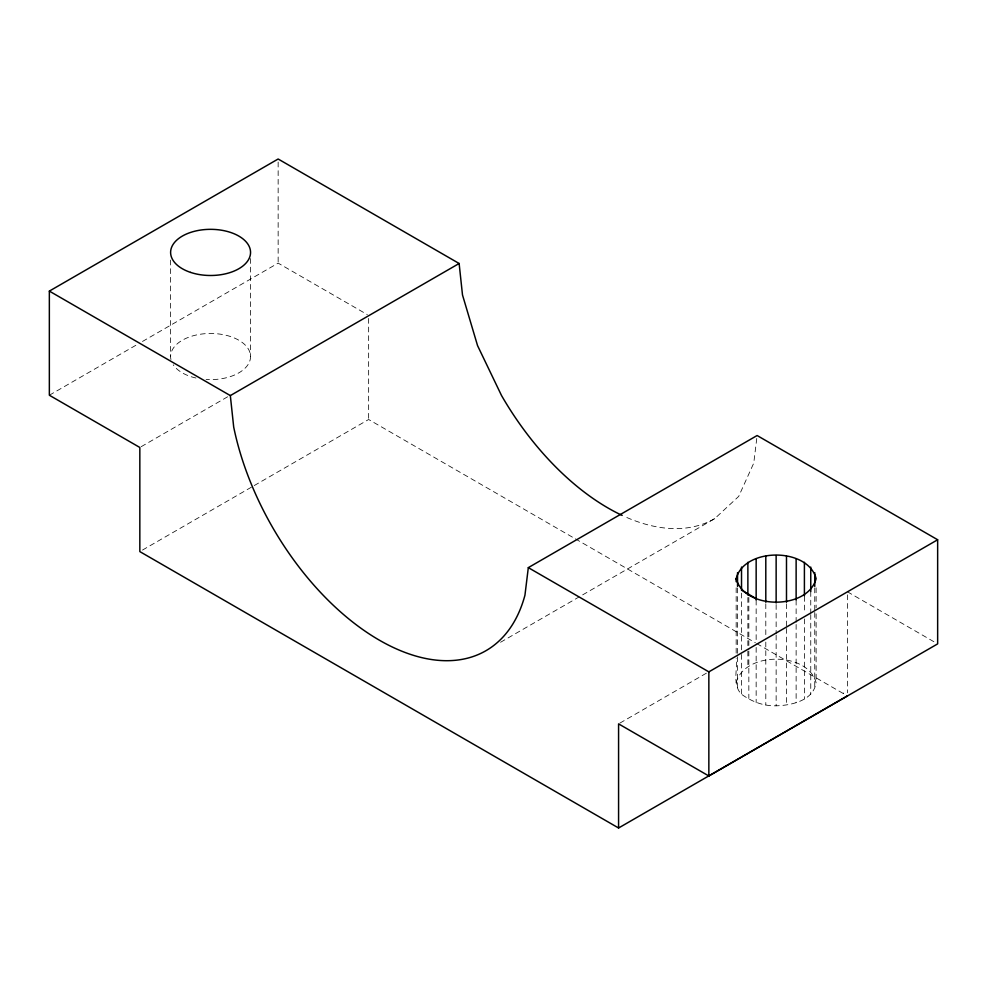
<?xml version="1.0" encoding="UTF-8"?>
<svg xmlns="http://www.w3.org/2000/svg" width="987" height="987" viewBox="0 0 987 987"><rect width="100%" height="100%" fill="white"/><g stroke="black" fill="none" stroke-linecap="round" stroke-linejoin="round"><path stroke-width="0.74" stroke-dasharray="4.93 3.7" d="M756.77 438.438L753.76 463.1L738.695 496.399L714.736 518.619L580.381 596.185M736.166 682.733C744.26 651.334 808.032 651.334 816.113 682.733C813.362 700.684 791.438 705.409 776.14 705.816C763.469 706.174 751.699 701.609 741.521 694.28C732.083 684.694 737.684 670.05 736.166 658.243M49.35 395.232L137.144 344.537M142.473 341.465L278.149 263.134L367.312 314.606M141.166 446.704L227.639 396.786M142.498 550.067L252.906 486.32M254.239 485.555L368.644 419.5L574.027 538.075M500.557 642.266L579.048 596.962M619.91 723.101L706.384 673.183M847.389 591.768L936.318 643.117M575.359 538.853L755.413 642.796M756.745 643.573L847.389 695.897M847.389 594.84L847.389 692.837M843.441 692.96L843.441 693.614M816.113 587.796L816.113 607.708M816.113 613.828L816.113 682.733M814.756 587.956L814.756 610.916M814.756 612.446L814.756 688.716M810.759 591.571L810.759 613.124M810.759 614.543L810.759 694.28M804.405 596.456L804.405 613.309M804.405 618.948L804.405 699.055M796.127 600.133L796.127 623.093M796.127 624.475L796.127 702.719M786.491 603.785L786.491 626.93M786.491 628.46L786.491 705.026M776.14 604.537L776.14 633.851M776.14 635.159L776.14 705.816M765.801 603.785L765.801 636.121M765.801 642.068L765.801 705.026M756.153 600.133L756.153 641.476M756.153 647.435L756.153 702.719M748.837 597.431L748.837 649.495M748.837 651.025L748.837 698.5M747.875 597.517L747.875 649.582M747.875 651.112L747.875 666.422M741.521 593.101L741.521 652.938M741.521 654.467L741.521 694.28M737.536 587.956L737.536 655.331M737.536 656.861L737.536 688.716M736.166 587.796L736.166 656.7M368.644 318.431L368.644 419.5M278.149 162.065L278.149 263.134M250.55 258.532L250.55 356.541M170.603 260.075L170.603 356.541M714.736 518.619A213.217 123.104 60 0 1 623.587 516.065M170.948 359.552A39.973 23.083 0 0 1 208.578 333.495A39.973 23.083 0 0 1 250.525 357.257A39.973 23.083 0 0 1 206.098 379.477M195.981 378.021A39.973 23.083 0 0 1 173.256 364.808"/><path stroke-width="1.48" d="M618.578 827.994L618.578 723.866L708.851 775.979L937.65 643.882L937.65 539.753L757.115 435.526L528.316 567.636L524.948 595.198A213.217 123.104 60 0 1 379.316 640.156A213.217 123.104 60 0 1 233.697 427.05L230.329 395.59L49.35 291.103L49.35 395.232L139.833 447.469L139.833 551.597L618.578 827.994L847.389 695.897M736.166 578.616C744.26 547.205 808.032 547.205 816.113 578.616C808.032 610.015 744.26 610.015 736.166 578.616L736.166 581.676M49.35 291.103L278.149 159.006L459.128 263.492L462.496 294.953L477.56 345.635L501.519 395.516A213.217 123.104 60 0 0 622.168 515.411M230.329 395.59L459.128 263.492M747.875 594.927L748.837 594.371M528.316 567.636L708.851 671.863L937.65 539.753M741.521 590.152L756.153 598.603M814.756 572.633L814.756 586.426M810.759 567.069L810.759 591.571M804.405 562.294L804.405 595.988M796.127 558.63L796.127 599.973M786.491 556.323L786.491 602.255M776.14 555.533L776.14 603.008M765.801 556.323L765.801 602.255M756.153 558.63L756.153 599.973M747.875 562.294L747.875 594.445M741.521 567.069L741.521 590.041M737.536 572.633L737.536 586.426M708.851 671.863L708.851 775.979M190.59 272.4A39.973 23.083 0 0 0 250.55 252.413A39.973 23.083 0 0 0 190.59 232.426A39.973 23.083 0 0 0 190.59 272.4"/></g></svg>
